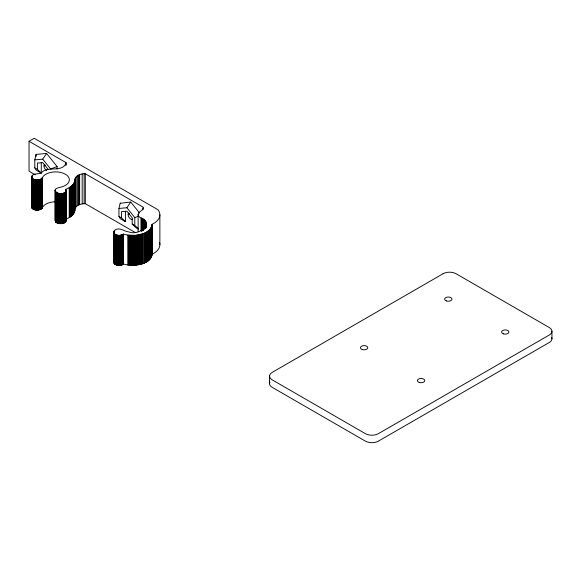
<?xml version="1.0" encoding="UTF-8"?>
<svg xmlns="http://www.w3.org/2000/svg" width="581" height="581" viewBox="0 0 581 581"><rect width="100%" height="100%" fill="white"/><g stroke="black" fill="none" stroke-linecap="round" stroke-linejoin="round"><path stroke-width="0.87" d="M57.105 169.151L57.105 166.536L46.596 153.464L36.087 154.401L36.087 156.398M41.266 162.811L41.266 173.073L36.087 170.08L34.795 167.836L34.795 159.869L36.087 154.401M29.05 141.285L34.228 138.3L158.032 209.777A21.374 12.339 0 0 1 152.004 224.353C151.91 228.791 147.821 231.79 144.081 233.337A13.094 7.56 0 0 1 143.071 233.736L135.286 235.356L127.798 235.073A19.224 11.097 0 0 1 123.6 234.107C111.109 240.033 110.898 224.506 123.586 230.243A13.733 7.931 0 0 0 129.222 232.008C138.714 235.922 155.425 223.496 140.268 217.614A7.684 4.437 0 0 1 139.491 212.021L142.323 209.879L143.238 207.214L85.32 173.777C80.062 173.211 74.324 176.341 74.491 181.984C73.598 184.497 71.478 186.356 69.226 187.663A19.224 11.097 0 0 1 65.675 189.283C67.505 198.971 45.776 190.532 59.872 187.358A13.733 7.931 0 0 0 65.341 174.206A13.733 7.931 0 0 0 42.573 177.365C40.597 180.96 34.504 180.967 31.926 178.04C30.706 171.794 40.474 175.535 42.58 171.664C48.76 166.282 63.293 172.528 66.089 162.673L29.05 141.285L29.05 171.192L35.223 174.75M120.245 203.27L130.754 202.05L139.607 213.06M125.423 211.397L125.423 221.659L120.245 218.667L118.952 216.422L118.952 208.456L120.245 202.987M114.203 260.804C112.351 265.582 120.913 266.439 123.6 264.006A19.224 11.097 0 0 0 127.798 264.972L135.286 265.256L143.071 263.636A13.094 7.56 0 0 0 144.081 263.237C147.821 261.69 151.91 258.69 152.004 254.26A21.374 12.339 0 0 0 159.492 242.364M65.936 219.589C66.851 225.225 53.873 224.985 55.5 219.313M65.675 219.182A19.224 11.097 0 0 0 69.226 217.563C72.545 215.82 75.174 212.457 74.971 208.579L74.971 178.679M31.672 206.226C31.795 211.128 40.706 211.23 42.573 207.264A13.733 7.931 0 0 1 55.631 201.789M74.971 208.579C76.627 204.614 81.485 203.699 85.32 203.677L135.409 232.596M34.795 159.869L42.711 159.158L46.596 153.464M118.952 208.456L126.869 207.744L130.754 202.05M43.996 165.992L45.478 165.135M128.147 214.578L129.636 213.721M57.105 166.536L50.634 169.013L42.711 159.158M138.677 228.711L134.792 225.573L134.792 217.599L138.837 216.052M34.795 167.836L37.38 169.332L41.266 173.073M118.952 216.422L121.538 217.919L125.423 221.659M121.538 217.919L121.538 211.673L126.869 211.201L132.199 217.831L132.199 224.077L134.792 225.573M138.307 229.096L136.085 227.81L132.199 224.077M144.763 220.482L144.785 228.667M126.869 207.744L134.792 217.599M48.049 169.245L42.711 162.615L37.38 163.087L37.38 169.332M145.439 221.281L145.526 227.745M145.94 222.102L145.998 227.643M146.1 222.429L146.1 227.861M551.95 331.155L551.95 338.868M269.519 376.001L269.519 383.714M159.877 214.73L159.877 244.761M152.004 224.353L151.99 254.696M151.946 225.225L151.873 255.56M151.772 226.096L151.772 255.996M151.634 226.525L151.634 256.424M151.474 226.946L151.474 256.846M151.285 227.367L151.285 257.267M151.067 227.788L151.067 257.688M150.82 228.195L150.82 258.102M150.544 228.602L150.544 258.501M150.239 229.001L150.239 258.901M149.913 229.393L149.913 259.293M149.557 229.778L149.557 259.678M149.172 230.156L149.172 260.056M148.765 230.526L148.765 260.426M148.337 230.882L148.337 260.782M147.879 231.231L147.879 261.13M147.4 231.565L147.4 261.465M146.899 231.892L146.899 261.791M146.419 223.424L146.477 226.684M146.31 223.01L146.347 226.743M146.376 232.204L146.376 262.104M146.194 222.668L146.252 226.43M145.838 221.906L145.904 227.461M145.831 232.509L145.831 262.409M145.722 221.71L145.802 227.28M145.599 221.506L145.628 227.905M145.395 221.223L145.395 228.471M145.228 221.005L145.301 228.348M145.265 232.799L145.265 262.699M145.17 220.94L145.17 228.188M145.018 220.758L145.054 228.05M144.93 220.657L144.93 228.812M144.669 220.388L144.669 228.544M144.684 233.075L144.684 262.975M144.487 220.214L144.487 228.369M144.393 220.119L144.393 228.275M144.197 219.952L144.197 229.016M144.095 219.858L144.095 228.921M144.081 233.337L144.081 263.237M143.892 219.698L143.892 228.754M143.783 219.603L143.783 229.575M143.565 219.451L143.565 229.415M143.449 219.364L143.449 230.236M143.216 207.896L143.216 209.712M143.224 219.204L143.224 230.083M143.1 219.124L143.1 229.996M143.071 233.736L143.071 263.636M142.861 218.972L142.861 230.751M142.737 218.892L142.737 230.672M142.49 218.746L142.49 230.526M142.36 218.674L142.36 230.454M142.389 233.961L142.389 263.861M142.098 218.536L142.098 230.316M141.967 218.456L141.967 231.144M141.699 218.325L141.699 231.013M141.728 234.172L141.728 264.072M141.561 218.253L141.561 230.94M141.285 218.129L141.285 230.817M141.139 218.064L141.139 230.744M141.052 234.368L141.052 264.268M140.362 234.55L140.362 264.449M139.665 234.717L139.665 264.616M138.953 234.862L138.953 264.762M138.234 234.993L138.234 264.892M138.133 214.556L138.133 231.775M137.508 235.109L137.508 265.009M136.775 235.211L136.775 265.11M136.034 235.29L136.034 265.19M135.286 235.356L135.286 265.256M134.538 235.407L134.538 265.306M133.783 235.436L133.783 265.335M133.027 235.45L133.027 265.35M132.272 235.45L132.272 265.35M131.517 235.428L131.517 265.328M130.769 235.392L130.769 265.292M130.021 235.334L130.021 265.234M129.272 235.261L129.272 265.168M128.532 235.174L128.532 265.074M127.798 235.073L127.798 264.972M123.6 234.107L123.542 264.065M123.404 234.259L123.404 264.159M123.266 234.354L123.266 264.253M123.114 234.441L123.114 264.34M122.961 234.528L122.961 264.428M122.802 234.615L122.802 264.515M122.635 234.688L122.635 264.595M122.468 234.768L122.468 264.667M122.286 234.84L122.286 264.74M122.104 234.906L122.104 264.805M121.923 234.971L121.923 264.871M121.734 235.029L121.734 264.929M121.538 235.087L121.538 264.987M121.342 235.138L121.342 265.038M121.138 235.182L121.138 265.081M120.935 235.225L120.935 265.125M120.732 235.261L120.732 265.161M120.521 235.29L120.521 265.19M120.311 235.32L120.311 265.219M120.1 235.341L120.1 265.241M119.889 235.363L119.889 265.263M119.671 235.37L119.671 265.277M119.461 235.385L119.461 265.285M119.243 235.385L119.243 265.285M119.025 235.385L119.025 265.285M118.814 235.378L118.814 265.277M118.597 235.363L118.597 265.263M118.386 235.349L118.386 265.248M118.168 235.327L118.168 265.226M117.958 235.305L117.958 265.205M117.754 235.269L117.754 265.168M117.544 235.24L117.544 265.139M117.34 235.196L117.34 265.096M117.137 235.152L117.137 265.052M116.941 235.102L116.941 265.001M116.745 235.051L116.745 264.951M116.556 234.993L116.556 264.892M116.367 234.927L116.367 264.827M116.185 234.862L116.185 264.762M116.011 234.789L116.011 264.689M115.837 234.717L115.837 264.616M115.67 234.637L115.67 264.537M115.503 234.557L115.503 264.457M115.35 234.47L115.35 264.37M115.198 234.383L115.198 264.282M115.053 234.288L115.053 264.188M114.915 234.194L114.915 264.094M114.784 234.092L114.784 263.992M114.66 233.99L114.66 263.89M114.544 233.889L114.544 263.789M114.435 233.78L114.435 263.68M114.232 233.562L114.326 263.571M114.116 231.02L114.145 263.346M114.043 231.136L114.065 263.229M113.97 231.253L113.927 262.997M113.811 231.616L113.825 262.75M113.731 231.986L113.731 262.387M85.32 173.777L85.32 203.677M84.136 173.792L84.136 203.691M82.19 173.988L82.19 203.887M79.662 174.627L79.662 204.527M79.001 174.881L79.001 204.781M78.086 175.317L78.086 205.216M77.012 175.985L77.012 205.885M75.777 177.154L75.777 207.054M74.855 179.355L74.796 210.583M74.724 181.119L74.724 211.019M74.622 181.548L74.622 211.455M74.491 181.984L74.491 211.883M74.324 182.405L74.324 212.305M74.136 182.826L74.136 212.726M73.918 183.247L73.918 213.147M73.671 183.654L73.671 213.554M73.395 184.061L73.395 213.961M73.09 184.46L73.09 214.36M72.763 184.852L72.763 214.752M72.407 185.237L72.407 215.137M72.022 185.615L72.022 215.515M71.616 185.978L71.616 215.885M71.187 186.341L71.187 216.241M70.729 186.69L70.729 216.59M70.25 187.024L70.25 216.924M69.749 187.351L69.749 217.25M69.226 187.663L69.226 217.563M66.089 162.673L66.096 164.568M66.074 190.052L66.06 220.947M65.922 163.864L65.922 165.672M65.994 189.813L65.973 221.194M65.922 191.41L65.856 221.434M65.784 191.65L65.704 221.666M65.617 191.875L65.617 221.775M65.522 191.991L65.522 221.891M65.413 192.1L65.413 222M65.304 192.202L65.304 222.109M65.188 192.311L65.188 222.211M65.065 192.413L65.065 222.312M64.934 192.507L64.934 222.414M64.796 192.609L64.796 222.508M64.651 192.696L64.651 222.596M64.498 192.79L64.498 222.69M64.346 192.87L64.346 222.777M64.179 192.957L64.179 222.857M64.012 193.037L64.012 222.937M63.837 193.11L63.837 223.01M63.663 193.182L63.663 223.082M63.482 193.248L63.482 223.148M63.293 193.306L63.293 223.206M63.104 193.364L63.104 223.264M62.908 193.422L62.908 223.322M62.712 193.466L62.712 223.365M62.508 193.517L62.508 223.416M62.305 193.553L62.305 223.453M62.094 193.589L62.094 223.489M61.891 193.618L61.891 223.518M61.68 193.647L61.68 223.547M61.463 193.669L61.463 223.569M61.252 193.684L61.252 223.583M61.034 193.691L61.034 223.591M60.823 193.698L60.823 223.598M60.606 193.705L60.606 223.605M60.388 193.698L60.388 223.598M60.177 193.691L60.177 223.591M59.959 193.676L59.959 223.576M59.749 193.662L59.749 223.562M59.538 193.64L59.538 223.54M59.327 193.611L59.327 223.511M59.117 193.575L59.117 223.474M58.906 193.538L58.906 223.438M58.703 193.502L58.703 223.402M58.507 193.451L58.507 223.351M58.311 193.4L58.311 223.3M58.115 193.35L58.115 223.249M57.926 193.284L57.926 223.191M57.744 193.226L57.744 223.126M57.563 193.153L57.563 223.053M57.381 193.081L57.381 222.988M57.214 193.008L57.214 222.908M57.047 192.928L57.047 222.828M56.887 192.848L56.887 222.748M56.735 192.761L56.735 222.661M56.582 192.667L56.582 222.567M56.444 192.572L56.444 222.472M56.306 192.478L56.306 222.378M56.175 192.376L56.175 222.276M56.052 192.275L56.052 222.174M55.936 192.173L55.936 222.073M55.834 192.064L55.834 221.964M55.638 191.839L55.732 221.855M55.551 191.723L55.551 221.622M55.427 189.529L55.478 221.506M55.362 189.653L55.348 221.274M55.26 189.893L55.246 221.027M55.151 190.51L55.151 220.41M42.369 177.764L42.369 207.664M42.304 177.88L42.239 207.904M42.159 178.113L42.159 208.02M42.072 178.229L41.977 208.245M41.883 178.454L41.883 208.354M41.774 178.563L41.774 208.463M41.658 178.665L41.658 208.564M41.534 178.766L41.534 208.666M41.404 178.868L41.404 208.768M41.273 178.963L41.273 208.862M41.128 179.057L41.128 208.957M40.982 179.151L40.982 209.051M40.823 179.238L40.823 209.138M40.663 179.318L40.663 209.218M40.496 179.398L40.496 209.298M40.329 179.478L40.329 209.378M40.154 179.544L40.154 209.45M39.973 179.616L39.973 209.516M39.784 179.682L39.784 209.581M39.595 179.74L39.595 209.639M39.399 179.79L39.399 209.69M39.203 179.841L39.203 209.741M39.007 179.892L39.007 209.792M38.804 179.928L38.804 209.828M38.593 179.965L38.593 209.872M38.39 180.001L38.39 209.901M38.179 180.03L38.179 209.93M37.961 180.052L37.961 209.952M37.75 180.066L37.75 209.966M37.54 180.081L37.54 209.981M37.322 180.088L37.322 209.988M37.104 180.095L37.104 209.995M36.893 180.088L36.893 209.995M36.676 180.088L36.676 209.988M36.458 180.074L36.458 209.973M36.247 180.059L36.247 209.959M36.037 180.037L36.037 209.937M35.826 180.008L35.826 209.908M35.615 179.979L35.615 209.879M35.405 179.943L35.405 209.843M35.201 179.907L35.201 209.806M34.998 179.863L34.998 209.763M34.802 179.812L34.802 209.712M34.606 179.754L34.606 209.654M34.417 179.696L34.417 209.596M34.228 179.638L34.228 209.538M34.047 179.573L34.047 209.472M33.872 179.5L33.872 209.4M33.698 179.427L33.698 209.327M33.531 179.347L33.531 209.247M33.364 179.268L33.364 209.167M33.211 179.18L33.211 209.08M33.059 179.086L33.059 208.993M32.914 178.999L32.914 208.899M32.776 178.904L32.776 208.804M32.645 178.803L32.645 208.702M32.521 178.701L32.521 208.601M32.405 178.599L32.405 208.499M32.296 178.49L32.296 208.39M32.158 175.498L32.158 177.314M32.195 178.382L32.195 208.281M32.093 178.265L32.093 208.165M31.926 178.04L32.006 208.056M31.795 177.801L31.853 207.824M31.686 177.561L31.737 207.584M31.635 176.442L31.65 207.337M46.749 170.567A3.66 2.113 60 0 1 44.316 167.618A3.66 2.113 60 0 1 44.49 164.517M132.737 219.131A3.66 2.113 60 0 1 129.026 217.33A3.66 2.113 60 0 1 128.851 212.936M269.904 382.08A9.158 5.287 0 0 0 272.198 387.338L365.42 441.153A9.158 5.287 0 0 0 378.369 441.153L549.27 342.485A9.158 5.287 0 0 0 551.674 337.459M443.107 273.716L272.198 372.385A9.158 5.287 0 0 0 272.198 379.858L365.42 433.68A9.158 5.287 0 0 0 378.369 433.68L549.27 335.012A9.158 5.287 0 0 0 549.27 327.531L456.049 273.716A9.158 5.287 0 0 0 443.107 273.716M503.422 333.85A3.66 2.113 0 0 0 508.912 332.02A3.66 2.113 0 0 0 503.422 330.19A3.66 2.113 0 0 0 503.422 333.85M362.297 349.551A3.66 2.113 0 0 0 367.788 347.714A3.66 2.113 0 0 0 362.297 345.884A3.66 2.113 0 0 0 362.297 349.551M419.264 382.436A3.66 2.113 0 0 0 424.755 380.606A3.66 2.113 0 0 0 419.264 378.776A3.66 2.113 0 0 0 419.264 382.436M446.331 300.914A3.66 2.113 0 0 0 451.945 299.215A3.66 2.113 0 0 0 446.578 297.261A3.66 2.113 0 0 0 446.331 300.914"/></g></svg>
